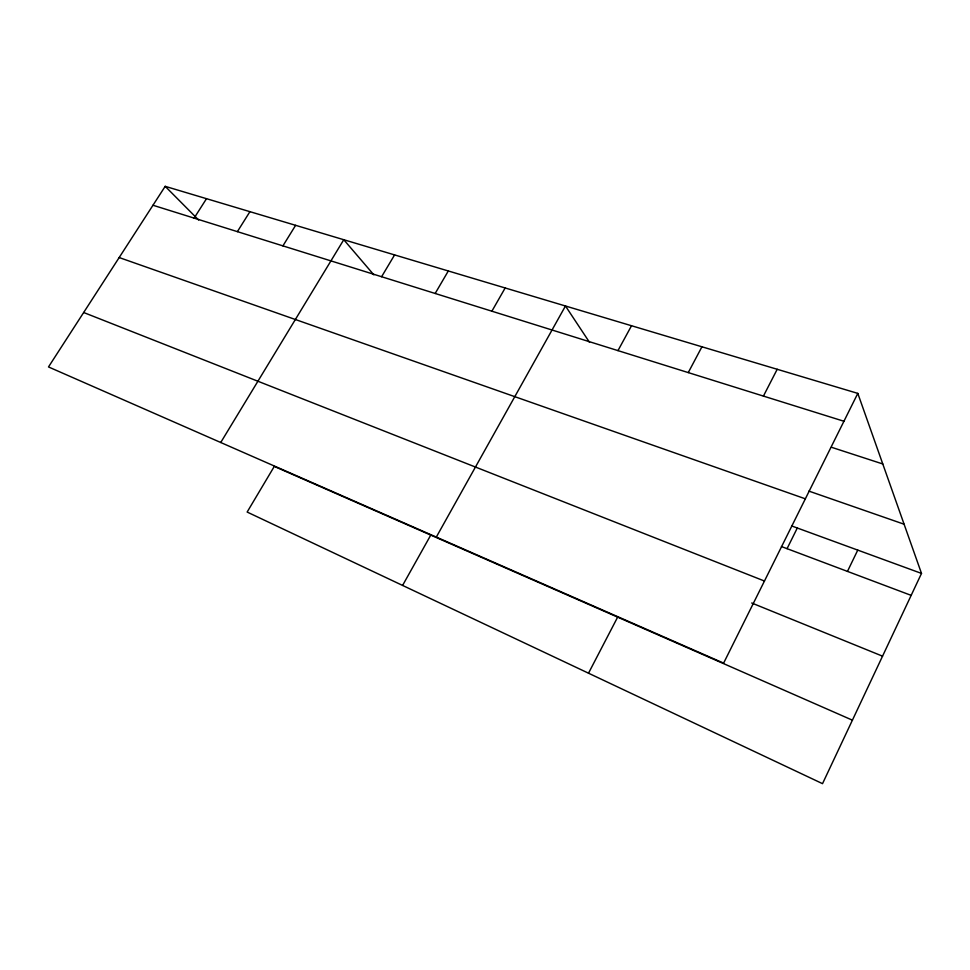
<?xml version="1.0" encoding="UTF-8"?>
<svg xmlns="http://www.w3.org/2000/svg" width="970" height="970" viewBox="0 0 970 970"><rect width="100%" height="100%" fill="white"/><g stroke="black" fill="none" stroke-linecap="round" stroke-linejoin="round"><path stroke-width="1.45" d="M857.807 393.383L723.62 663.128L48.5 366.939L165.191 186.337L857.807 393.383L921.5 573.415L822.524 783.663L247.144 512.051L274.292 466.412L852.412 720.177M847.465 571.403L857.759 550.111M787.058 548.668L797.304 528.007M763.426 396.087L777.2 369.291M588.511 673.192L617.647 617.126M688.263 372.589L701.94 346.787M617.963 350.619L631.519 325.738M436.318 537.077L565.462 305.986L589.517 342.337M402.586 585.431L430.765 535.088M491.887 311.2L505.164 287.969M435.166 293.473L448.31 270.969M381.598 276.717L394.596 254.916M220.736 442.502L343.768 239.723L373.838 274.849M282.925 245.871L295.608 225.331M237.383 231.636L249.92 211.666M194.121 218.117L206.501 198.692M152.969 205.252L843.936 421.259M831.448 447.267L882.785 463.975M808.907 491.111L904.088 524.212M119.177 257.547L805.355 498.822M791.702 525.958L921.5 573.415M781.456 546.559L911.169 595.374M83.662 312.51L764.457 581.03M751.702 603L882.542 656.169M165.191 186.337L198.644 220.02"/></g></svg>
